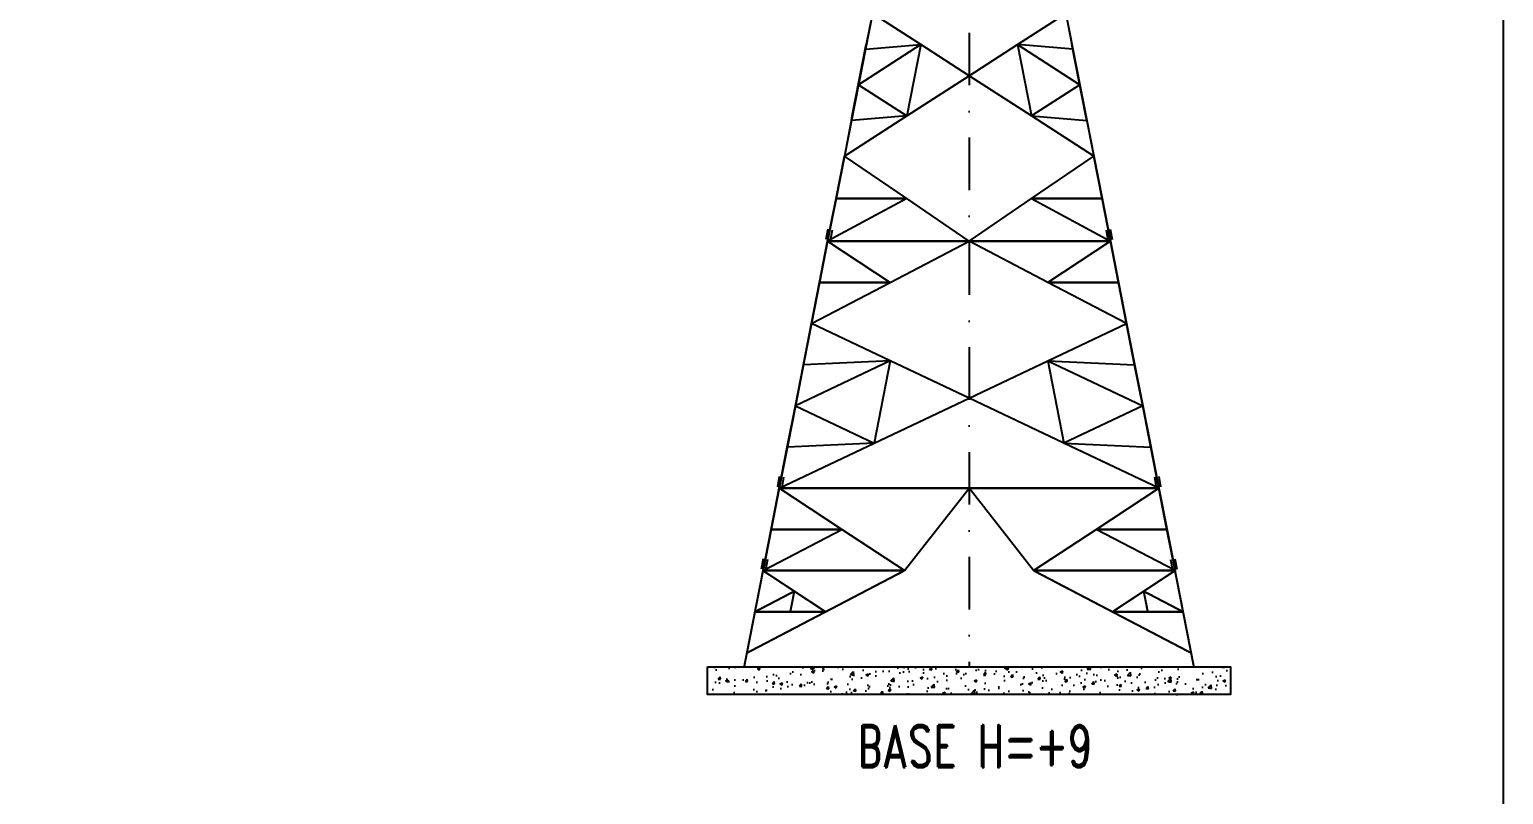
# Model space of a CAD drawing. Extents: x 591592 to 607812, y -3756 to 7724.
# Drawn here: x 605000 to 607812, y 150 to 1611 of the extents above; entities that cross this region are included whole.
import ezdxf

# ---------------------------------------------------------------- set-up
doc = ezdxf.new("R2010")
doc.units = 0
doc.header["$LTSCALE"] = 200
doc.header["$MEASUREMENT"] = 0
doc.linetypes.add('DASHDOT', pattern=[1, 0.5, -0.25, 0, -0.25])
doc.layers.add('LS', color=7, linetype='CONTINUOUS')
doc.layers.add('MZ', color=6, linetype='DASHDOT')
doc.styles.add('RD', font='ROMAND8.SHX', dxfattribs={"width": 0.7})

msp = doc.modelspace()

# ---------------------------------------------------------------- hatches: boundary and pattern name
at = {"layer": 'LS'}
h = msp.add_hatch(dxfattribs=at)
h.set_pattern_fill('AR-CONC', color=3, scale=7.200107, style=0)
h.set_pattern_definition([(50, (583776.544, -4158.12), (51.6435, -4.51822), [5.40008, -59.40088]), (355, (583776.544, -4158.12), (-9.99024, 54.15864), [4.32006, -47.5207]), (100.4514, (583780.85, -4158.494), (41.65329, 49.64038), [4.58936, -50.48298]), (46.1842, (583776.544, -4143.72), (76.8425, -11.91755), [8.10012, -89.10132]), (96.6356, (583782.95, -4144.71), (67.29671, 70.13753), [6.88404, -75.72446]), (351.1842, (583776.544, -4143.72), (67.29666, 70.13758), [6.4801, -71.28106]), (21, (583783.744, -4147.318), (42.977945, -28.98899), [5.40008, -59.40088]), (326, (583783.744, -4147.32), (17.51896, 52.21158), [4.32006, -47.5207]), (71.4514, (583787.326, -4149.734), (60.49693, 23.22254), [4.58936, -50.48298]), (37.5, (583776.544, -4158.118), (0.875523, 23.968713), [0, -46.944696, 0, -48.240715, 0, -47.700707]), (7.5, (583776.544, -4158.118), (18.941288, 28.398064), [0, -27.504408, 0, -45.86468, 0, -18.18027]), (327.5, (583760.488, -4158.118), (38.435785, -1.623975), [0, -18.000267, 0, -56.160833, 0, -74.521105]), (317.5, (583753.288, -4158.118), (41.990027, 7.207666), [0, -23.400347, 0, -37.296553, 0, -52.920785])])
h.paths.add_polyline_path([(607291.387, 393.979), (606292.994, 393.979), (606292.994, 341.497), (607291.387, 341.497)])

# ---------------------------------------------------------------- linework, layer by layer
at = {"layer": 'LS', "color": 6, "ltscale": 0.01}
for p, q in [((606607.742, 1641.506), (606594.38, 1573.386)), ((606607.742, 1641.506), (606594.38, 1573.386)), ((606607.742, 1641.506), (606596.11, 1581.98)), ((606607.742, 1641.506), (606596.11, 1581.98)), ((606699.966, 1581.98), (606607.742, 1641.506)), ((606699.966, 1581.98), (606607.742, 1641.506)), ((606884.414, 1581.98), (606976.638, 1641.506)), ((606884.414, 1581.98), (606976.638, 1641.506)), ((606976.638, 1641.506), (606990, 1573.386)), ((606976.638, 1641.506), (606990, 1573.386)), ((606976.638, 1641.506), (606988.271, 1581.98)), ((606976.638, 1641.506), (606988.271, 1581.98)), ((606569.386, 1445.74), (606596.11, 1581.98)), ((606569.386, 1445.74), (606596.11, 1581.98)), ((606699.966, 1581.98), (606581.071, 1505.266)), ((606699.966, 1581.98), (606581.071, 1505.266)), ((606596.11, 1581.98), (606581.071, 1505.266)), ((606596.11, 1581.98), (606581.071, 1505.266)), ((606596.11, 1581.98), (606584.424, 1522.506)), ((606596.11, 1581.98), (606584.424, 1522.506)), ((606594.38, 1573.386), (606699.966, 1581.98)), ((606594.38, 1573.386), (606699.966, 1581.98)), ((606594.38, 1573.386), (606596.11, 1581.98)), ((606594.38, 1573.386), (606596.11, 1581.98)), ((606699.966, 1581.98), (606673.242, 1445.74)), ((606699.966, 1581.98), (606673.242, 1445.74)), ((606792.19, 1522.506), (606699.966, 1581.98)), ((606792.19, 1522.506), (606699.966, 1581.98)), ((606792.19, 1522.506), (606884.414, 1581.98)), ((606792.19, 1522.506), (606884.414, 1581.98)), ((606990, 1573.386), (606884.414, 1581.98)), ((606990, 1573.386), (606884.414, 1581.98)), ((606884.414, 1581.98), (607003.31, 1505.266)), ((606884.414, 1581.98), (607003.31, 1505.266)), ((606884.414, 1581.98), (606911.138, 1445.74)), ((606884.414, 1581.98), (606911.138, 1445.74)), ((606990, 1573.386), (606988.271, 1581.98)), ((606990, 1573.386), (606988.271, 1581.98)), ((606988.271, 1581.98), (607003.31, 1505.266)), ((606988.271, 1581.98), (607003.31, 1505.266)), ((607014.995, 1445.74), (606988.271, 1581.98)), ((607014.995, 1445.74), (606988.271, 1581.98)), ((606988.271, 1581.98), (606999.956, 1522.506)), ((606988.271, 1581.98), (606999.956, 1522.506)), ((606594.38, 1573.386), (606581.071, 1505.266)), ((606594.38, 1573.386), (606581.071, 1505.266)), ((606990, 1573.386), (607003.31, 1505.266)), ((606990, 1573.386), (607003.31, 1505.266)), ((606584.424, 1522.506), (606569.386, 1445.74)), ((606584.424, 1522.506), (606569.386, 1445.74)), ((606673.242, 1445.74), (606792.19, 1522.506)), ((606673.242, 1445.74), (606792.19, 1522.506)), ((606911.138, 1445.74), (606792.19, 1522.506)), ((606911.138, 1445.74), (606792.19, 1522.506)), ((606999.956, 1522.506), (607014.995, 1445.74)), ((606999.956, 1522.506), (607014.995, 1445.74)), ((606581.071, 1505.266), (606567.709, 1437.146)), ((606581.071, 1505.266), (606567.709, 1437.146)), ((606581.071, 1505.266), (606569.386, 1445.74)), ((606581.071, 1505.266), (606569.386, 1445.74)), ((606581.071, 1505.266), (606673.242, 1445.74)), ((606581.071, 1505.266), (606673.242, 1445.74)), ((607003.31, 1505.266), (606911.138, 1445.74)), ((607003.31, 1505.266), (606911.138, 1445.74)), ((607003.31, 1505.266), (607014.995, 1445.74)), ((607003.31, 1505.266), (607014.995, 1445.74)), ((607003.31, 1505.266), (607016.672, 1437.146)), ((607003.31, 1505.266), (607016.672, 1437.146)), ((606554.347, 1369.026), (606673.242, 1445.74)), ((606554.347, 1369.026), (606673.242, 1445.74)), ((606569.386, 1445.74), (606554.347, 1369.026)), ((606569.386, 1445.74), (606554.347, 1369.026)), ((606567.709, 1437.146), (606554.347, 1369.026)), ((606567.709, 1437.146), (606554.347, 1369.026)), ((606673.242, 1445.74), (606567.709, 1437.146)), ((606673.242, 1445.74), (606567.709, 1437.146)), ((606567.709, 1437.146), (606569.386, 1445.74)), ((606567.709, 1437.146), (606569.386, 1445.74)), ((606911.138, 1445.74), (607016.672, 1437.146)), ((606911.138, 1445.74), (607016.672, 1437.146)), ((607030.034, 1369.026), (606911.138, 1445.74)), ((607030.034, 1369.026), (606911.138, 1445.74)), ((607016.672, 1437.146), (607014.995, 1445.74)), ((607016.672, 1437.146), (607014.995, 1445.74)), ((607014.995, 1445.74), (607030.034, 1369.026)), ((607014.995, 1445.74), (607030.034, 1369.026)), ((607016.672, 1437.146), (607030.034, 1369.026)), ((607016.672, 1437.146), (607030.034, 1369.026)), ((606538.417, 1287.806), (606554.347, 1369.026)), ((606538.417, 1287.806), (606554.347, 1369.026)), ((606554.347, 1369.026), (606538.417, 1287.806)), ((606554.347, 1369.026), (606538.417, 1287.806)), ((606673.242, 1287.806), (606554.347, 1369.026)), ((606673.242, 1287.806), (606554.347, 1369.026)), ((606911.138, 1287.806), (607030.034, 1369.026)), ((606911.138, 1287.806), (607030.034, 1369.026)), ((607045.964, 1287.806), (607030.034, 1369.026)), ((607045.964, 1287.806), (607030.034, 1369.026)), ((607030.034, 1369.026), (607045.964, 1287.806)), ((607030.034, 1369.026), (607045.964, 1287.806)), ((606673.242, 1287.806), (606522.488, 1206.586)), ((606673.242, 1287.806), (606522.488, 1206.586)), ((606538.417, 1287.806), (606522.488, 1206.586)), ((606538.417, 1287.806), (606522.488, 1206.586)), ((606522.488, 1206.586), (606538.417, 1287.806)), ((606522.488, 1206.586), (606538.417, 1287.806)), ((606538.417, 1287.806), (606522.488, 1206.586)), ((606538.417, 1287.806), (606522.488, 1206.586)), ((606538.417, 1287.806), (606673.242, 1287.806)), ((606673.242, 1287.806), (606538.417, 1287.806)), ((606792.19, 1206.586), (606673.242, 1287.806)), ((606792.19, 1206.586), (606673.242, 1287.806)), ((606792.19, 1206.586), (606911.138, 1287.806)), ((606792.19, 1206.586), (606911.138, 1287.806)), ((606911.138, 1287.806), (607045.964, 1287.806)), ((607045.964, 1287.806), (606911.138, 1287.806)), ((606911.138, 1287.806), (607061.893, 1206.586)), ((606911.138, 1287.806), (607061.893, 1206.586)), ((607045.964, 1287.806), (607061.893, 1206.586)), ((607045.964, 1287.806), (607061.893, 1206.586)), ((607061.893, 1206.586), (607045.964, 1287.806)), ((607061.893, 1206.586), (607045.964, 1287.806)), ((607045.964, 1287.806), (607061.893, 1206.586)), ((607045.964, 1287.806), (607061.893, 1206.586)), ((606522.583, 1229.34), (606519.074, 1209.659)), ((606530.837, 1227.868), (606527.328, 1208.188)), ((607053.544, 1227.868), (607057.053, 1208.188)), ((607061.797, 1229.34), (607065.307, 1209.659)), ((606522.488, 1206.586), (606507.082, 1127.986)), ((606522.488, 1206.586), (606507.082, 1127.986)), ((606507.082, 1127.986), (606522.488, 1206.586)), ((606507.082, 1127.986), (606522.488, 1206.586)), ((606522.488, 1206.586), (606507.082, 1127.986)), ((606522.488, 1206.586), (606507.082, 1127.986)), ((606657.313, 1206.586), (606522.488, 1206.586)), ((606522.488, 1206.586), (606657.313, 1206.586)), ((606522.488, 1206.586), (606657.313, 1206.586)), ((606522.488, 1206.586), (606657.313, 1206.586)), ((606522.488, 1206.586), (606657.313, 1206.586)), ((606657.313, 1206.586), (606522.488, 1206.586)), ((606657.313, 1206.586), (606522.488, 1206.586)), ((606657.313, 1206.586), (606522.488, 1206.586)), ((606522.488, 1206.586), (606641.907, 1127.986)), ((606522.488, 1206.586), (606641.907, 1127.986)), ((606641.907, 1127.986), (606792.19, 1206.586)), ((606641.907, 1127.986), (606792.19, 1206.586)), ((606657.313, 1206.586), (606792.19, 1206.586)), ((606792.19, 1206.586), (606657.313, 1206.586)), ((606792.19, 1206.586), (606657.313, 1206.586)), ((606792.19, 1206.586), (606657.313, 1206.586)), ((606792.19, 1206.586), (606927.068, 1206.586)), ((606927.068, 1206.586), (606792.19, 1206.586)), ((606792.19, 1206.586), (606927.068, 1206.586)), ((606792.19, 1206.586), (606927.068, 1206.586)), ((606942.474, 1127.986), (606792.19, 1206.586)), ((606942.474, 1127.986), (606792.19, 1206.586)), ((607061.893, 1206.586), (606927.068, 1206.586)), ((606927.068, 1206.586), (607061.893, 1206.586)), ((607061.893, 1206.586), (606927.068, 1206.586)), ((607061.893, 1206.586), (606927.068, 1206.586)), ((606927.068, 1206.586), (607061.893, 1206.586)), ((607061.893, 1206.586), (606927.068, 1206.586)), ((606927.068, 1206.586), (607061.893, 1206.586)), ((607061.893, 1206.586), (606942.474, 1127.986)), ((607061.893, 1206.586), (606942.474, 1127.986)), ((607061.893, 1206.586), (607077.299, 1127.986)), ((607061.893, 1206.586), (607077.299, 1127.986)), ((607077.299, 1127.986), (607061.893, 1206.586)), ((607077.299, 1127.986), (607061.893, 1206.586)), ((607061.893, 1206.586), (607077.299, 1127.986)), ((607061.893, 1206.586), (607077.299, 1127.986)), ((606491.676, 1049.386), (606507.082, 1127.986)), ((606491.676, 1049.386), (606507.082, 1127.986)), ((606491.676, 1049.386), (606641.907, 1127.986)), ((606491.676, 1049.386), (606641.907, 1127.986)), ((606507.082, 1127.986), (606491.676, 1049.386)), ((606507.082, 1127.986), (606491.676, 1049.386)), ((606507.082, 1127.986), (606641.907, 1127.986)), ((606641.907, 1127.986), (606507.082, 1127.986)), ((606942.474, 1127.986), (607077.299, 1127.986)), ((607077.299, 1127.986), (606942.474, 1127.986)), ((607092.704, 1049.386), (606942.474, 1127.986)), ((607092.704, 1049.386), (606942.474, 1127.986)), ((607092.704, 1049.386), (607077.299, 1127.986)), ((607092.704, 1049.386), (607077.299, 1127.986)), ((607077.299, 1127.986), (607092.704, 1049.386)), ((607077.299, 1127.986), (607092.704, 1049.386)), ((606476.271, 970.786), (606491.676, 1049.386)), ((606476.271, 970.786), (606491.676, 1049.386)), ((606491.676, 1049.386), (606477.686, 978.122)), ((606491.676, 1049.386), (606477.686, 978.122)), ((606641.907, 978.122), (606491.676, 1049.386)), ((606641.907, 978.122), (606491.676, 1049.386)), ((606942.474, 978.122), (607092.704, 1049.386)), ((606942.474, 978.122), (607092.704, 1049.386)), ((607108.11, 970.786), (607092.704, 1049.386)), ((607108.11, 970.786), (607092.704, 1049.386)), ((607092.704, 1049.386), (607106.695, 978.122)), ((607092.704, 1049.386), (607106.695, 978.122)), ((606477.686, 978.122), (606446.874, 820.922)), ((606477.686, 978.122), (606446.874, 820.922)), ((606477.686, 978.122), (606460.813, 892.186)), ((606477.686, 978.122), (606460.813, 892.186)), ((606641.907, 978.122), (606460.813, 892.186)), ((606641.907, 978.122), (606460.813, 892.186)), ((606460.813, 892.186), (606476.271, 970.786)), ((606460.813, 892.186), (606476.271, 970.786)), ((606477.686, 978.122), (606463.695, 906.806)), ((606477.686, 978.122), (606463.695, 906.806)), ((606641.907, 978.122), (606476.271, 970.786)), ((606641.907, 978.122), (606476.271, 970.786)), ((606476.271, 970.786), (606477.686, 978.122)), ((606476.271, 970.786), (606477.686, 978.122)), ((606641.907, 978.122), (606611.096, 820.922)), ((606641.907, 978.122), (606611.096, 820.922)), ((606792.19, 906.806), (606641.907, 978.122)), ((606792.19, 906.806), (606641.907, 978.122)), ((606792.19, 906.806), (606942.474, 978.122)), ((606792.19, 906.806), (606942.474, 978.122)), ((606942.474, 978.122), (607108.11, 970.786)), ((606942.474, 978.122), (607108.11, 970.786)), ((606942.474, 978.122), (607123.568, 892.186)), ((606942.474, 978.122), (607123.568, 892.186)), ((606942.474, 978.122), (606973.285, 820.922)), ((606942.474, 978.122), (606973.285, 820.922)), ((607108.11, 970.786), (607106.695, 978.122)), ((607108.11, 970.786), (607106.695, 978.122)), ((607106.695, 978.122), (607123.568, 892.186)), ((607106.695, 978.122), (607123.568, 892.186)), ((607106.695, 978.122), (607137.506, 820.922)), ((607106.695, 978.122), (607137.506, 820.922)), ((607106.695, 978.122), (607120.686, 906.806)), ((607106.695, 978.122), (607120.686, 906.806)), ((607123.568, 892.186), (607108.11, 970.786)), ((607123.568, 892.186), (607108.11, 970.786)), ((606463.695, 906.806), (606446.874, 820.922)), ((606463.695, 906.806), (606446.874, 820.922)), ((606611.096, 820.922), (606792.19, 906.806)), ((606611.096, 820.922), (606792.19, 906.806)), ((606973.285, 820.922), (606792.19, 906.806)), ((606973.285, 820.922), (606792.19, 906.806)), ((607120.686, 906.806), (607137.506, 820.922)), ((607120.686, 906.806), (607137.506, 820.922)), ((606445.407, 813.586), (606460.813, 892.186)), ((606445.407, 813.586), (606460.813, 892.186)), ((606460.813, 892.186), (606446.874, 820.922)), ((606460.813, 892.186), (606446.874, 820.922)), ((606460.813, 892.186), (606611.096, 820.922)), ((606460.813, 892.186), (606611.096, 820.922)), ((607123.568, 892.186), (606973.285, 820.922)), ((607123.568, 892.186), (606973.285, 820.922)), ((607123.568, 892.186), (607137.506, 820.922)), ((607123.568, 892.186), (607137.506, 820.922)), ((607138.974, 813.586), (607123.568, 892.186)), ((607138.974, 813.586), (607123.568, 892.186)), ((606430.002, 734.986), (606611.096, 820.922)), ((606430.002, 734.986), (606611.096, 820.922)), ((606446.874, 820.922), (606430.002, 734.986)), ((606446.874, 820.922), (606430.002, 734.986)), ((606446.874, 820.922), (606445.407, 813.586)), ((606446.874, 820.922), (606445.407, 813.586)), ((606611.096, 820.922), (606445.407, 813.586)), ((606611.096, 820.922), (606445.407, 813.586)), ((606973.285, 820.922), (607138.974, 813.586)), ((606973.285, 820.922), (607138.974, 813.586)), ((607154.379, 734.986), (606973.285, 820.922)), ((607154.379, 734.986), (606973.285, 820.922)), ((607137.506, 820.922), (607138.974, 813.586)), ((607137.506, 820.922), (607138.974, 813.586)), ((607137.506, 820.922), (607154.379, 734.986)), ((607137.506, 820.922), (607154.379, 734.986)), ((606430.002, 734.986), (606445.407, 813.586)), ((606430.002, 734.986), (606445.407, 813.586)), ((607154.379, 734.986), (607138.974, 813.586)), ((607154.379, 734.986), (607138.974, 813.586)), ((606430.002, 734.986), (606399.19, 577.786)), ((606430.002, 734.986), (606399.19, 577.786)), ((606414.596, 656.386), (606430.002, 734.986)), ((606414.596, 656.386), (606430.002, 734.986)), ((606430.002, 734.986), (606414.596, 656.386)), ((606430.002, 734.986), (606414.596, 656.386)), ((606430.097, 757.74), (606426.588, 738.059)), ((606430.002, 734.986), (606550.731, 734.986)), ((606430.002, 734.986), (606550.731, 734.986)), ((606430.002, 734.986), (606490.366, 734.986)), ((606430.002, 734.986), (606490.366, 734.986)), ((606430.002, 734.986), (606490.366, 734.986)), ((606549.474, 656.386), (606430.002, 734.986)), ((606549.474, 656.386), (606430.002, 734.986)), ((606430.002, 734.986), (606611.096, 734.986)), ((606611.096, 734.986), (606430.002, 734.986)), ((606430.002, 734.986), (606550.731, 734.986)), ((606430.002, 734.986), (606550.731, 734.986)), ((606430.002, 734.986), (606490.366, 734.986)), ((606430.002, 734.986), (606490.366, 734.986)), ((606430.002, 734.986), (607154.379, 734.986)), ((606438.351, 756.268), (606434.842, 736.588)), ((606490.366, 734.986), (606550.731, 734.986)), ((606490.366, 734.986), (606550.731, 734.986)), ((606550.731, 734.986), (606671.461, 734.986)), ((606550.731, 734.986), (606671.461, 734.986)), ((606550.731, 734.986), (606611.096, 734.986)), ((606550.731, 734.986), (606611.096, 734.986)), ((606611.096, 734.986), (606671.461, 734.986)), ((606611.096, 734.986), (606671.461, 734.986)), ((606611.096, 734.986), (606792.19, 734.986)), ((606792.19, 734.986), (606611.096, 734.986)), ((606668.893, 577.786), (606792.19, 734.986)), ((606668.893, 577.786), (606792.19, 734.986)), ((606671.461, 734.986), (606792.19, 734.986)), ((606671.461, 734.986), (606792.19, 734.986)), ((606671.461, 734.986), (606792.19, 734.986)), ((606671.461, 734.986), (606792.19, 734.986)), ((606915.488, 577.786), (606792.19, 734.986)), ((606915.488, 577.786), (606792.19, 734.986)), ((606792.19, 734.986), (606973.285, 734.986)), ((606973.285, 734.986), (606792.19, 734.986)), ((606912.92, 734.986), (606792.19, 734.986)), ((606912.92, 734.986), (606792.19, 734.986)), ((606792.19, 734.986), (606912.92, 734.986)), ((606792.19, 734.986), (606912.92, 734.986)), ((606973.285, 734.986), (606912.92, 734.986)), ((606973.285, 734.986), (606912.92, 734.986)), ((607033.65, 734.986), (606912.92, 734.986)), ((607033.65, 734.986), (606912.92, 734.986)), ((606973.285, 734.986), (607154.379, 734.986)), ((607154.379, 734.986), (606973.285, 734.986)), ((607033.65, 734.986), (606973.285, 734.986)), ((607033.65, 734.986), (606973.285, 734.986)), ((607154.379, 734.986), (607033.65, 734.986)), ((607033.65, 734.986), (607154.379, 734.986)), ((607154.379, 734.986), (607033.65, 734.986)), ((607154.379, 734.986), (607033.65, 734.986)), ((607094.014, 734.986), (607033.65, 734.986)), ((607094.014, 734.986), (607033.65, 734.986)), ((607034.907, 656.386), (607154.379, 734.986)), ((607034.907, 656.386), (607154.379, 734.986)), ((607154.379, 734.986), (607094.014, 734.986)), ((607154.379, 734.986), (607094.014, 734.986)), ((607094.014, 734.986), (607154.379, 734.986)), ((607154.379, 734.986), (607094.014, 734.986)), ((607154.379, 734.986), (607094.014, 734.986)), ((607146.03, 756.268), (607149.539, 736.588)), ((607154.283, 757.74), (607157.793, 738.059)), ((607154.379, 734.986), (607185.19, 577.786)), ((607154.379, 734.986), (607185.19, 577.786)), ((607169.785, 656.386), (607154.379, 734.986)), ((607169.785, 656.386), (607154.379, 734.986)), ((607154.379, 734.986), (607169.785, 656.386)), ((607154.379, 734.986), (607169.785, 656.386)), ((606399.19, 577.786), (606549.474, 656.386)), ((606399.19, 577.786), (606549.474, 656.386)), ((606399.19, 577.786), (606414.596, 656.386)), ((606399.19, 577.786), (606414.596, 656.386)), ((606399.19, 577.786), (606414.596, 656.386)), ((606399.19, 577.786), (606414.596, 656.386)), ((606414.596, 656.386), (606399.19, 577.786)), ((606414.596, 656.386), (606399.19, 577.786)), ((606414.596, 656.386), (606549.474, 656.386)), ((606549.474, 656.386), (606414.596, 656.386)), ((606668.893, 577.786), (606549.474, 656.386)), ((606668.893, 577.786), (606549.474, 656.386)), ((606915.488, 577.786), (607034.907, 656.386)), ((606915.488, 577.786), (607034.907, 656.386)), ((607185.19, 577.786), (607034.907, 656.386)), ((607185.19, 577.786), (607034.907, 656.386)), ((607034.907, 656.386), (607169.785, 656.386)), ((607169.785, 656.386), (607034.907, 656.386)), ((607185.19, 577.786), (607169.785, 656.386)), ((607185.19, 577.786), (607169.785, 656.386)), ((607185.19, 577.786), (607169.785, 656.386)), ((607185.19, 577.786), (607169.785, 656.386)), ((607169.785, 656.386), (607185.19, 577.786)), ((607169.785, 656.386), (607185.19, 577.786)), ((606399.286, 600.54), (606395.777, 580.859)), ((606407.54, 599.068), (606404.03, 579.388)), ((607176.841, 599.068), (607180.35, 579.388)), ((607185.095, 600.54), (607188.604, 580.859)), ((606399.19, 577.786), (606534.016, 577.786)), ((606399.19, 577.786), (606534.016, 577.786)), ((606534.016, 577.786), (606399.19, 577.786)), ((606399.19, 577.786), (606534.016, 577.786)), ((606534.016, 577.786), (606399.19, 577.786)), ((606534.016, 577.786), (606399.19, 577.786)), ((606399.19, 577.786), (606534.016, 577.786)), ((606534.016, 577.786), (606399.19, 577.786)), ((606668.893, 577.786), (606534.016, 577.786)), ((606668.893, 577.786), (606534.016, 577.786)), ((606534.016, 577.786), (606668.893, 577.786)), ((606668.893, 577.786), (606534.016, 577.786)), ((606915.488, 577.786), (607050.365, 577.786)), ((606915.488, 577.786), (607050.365, 577.786)), ((606915.488, 577.786), (607050.365, 577.786)), ((607050.365, 577.786), (606915.488, 577.786)), ((606915.59, 577.786), (607185.19, 577.786)), ((607185.19, 577.786), (607050.365, 577.786)), ((607185.19, 577.786), (607050.365, 577.786)), ((607185.19, 577.786), (607050.365, 577.786)), ((607050.365, 577.786), (607185.19, 577.786)), ((607050.365, 577.786), (607185.19, 577.786)), ((607050.365, 577.786), (607185.19, 577.786)), ((607050.365, 577.786), (607185.19, 577.786)), ((607185.19, 577.786), (607050.365, 577.786))]:
    msp.add_line(p, q, dxfattribs=at)
at = {"layer": 'LS', "color": 8}
msp.add_lwpolyline([(591591.982, 7724.403), (591591.982, -3755.597), (604311.982, -3755.597), (604311.982, -2155.597), (607811.982, -2155.597), (607811.982, 7724.403), (591591.982, 7724.403)], close=True, dxfattribs=at)
at = {"layer": 'LS', "color": 3, "ltscale": 0.01, "const_width": 4}
for points in [[(606368.391, 420.646), (606668.79, 577.786)], [(606399.19, 577.786), (606383.791, 499.216)], [(606383.791, 499.216), (606399.19, 577.786)], [(606399.19, 577.786), (606383.791, 499.216)], [(606383.791, 499.216), (606399.19, 577.786)], [(606518.591, 499.216), (606399.19, 577.786)], [(607215.99, 420.646), (606915.59, 577.786)], [(607065.79, 499.216), (607185.19, 577.786)], [(607185.19, 577.786), (607192.89, 538.501)], [(607185.19, 577.786), (607200.59, 499.216)], [(607200.59, 499.216), (607185.19, 577.786)], [(607185.19, 577.786), (607192.89, 538.501)], [(607185.19, 577.786), (607200.59, 499.216)], [(607200.59, 499.216), (607185.19, 577.786)], [(606391.49, 538.501), (606383.791, 499.216)], [(606391.49, 538.501), (606383.791, 499.216)], [(606391.49, 538.501), (606383.791, 499.216)], [(606383.791, 499.216), (606391.49, 538.501)], [(606383.791, 499.216), (606458.89, 538.501)], [(606391.49, 538.501), (606383.791, 499.216)], [(606383.791, 499.216), (606391.49, 538.501)], [(606383.791, 499.216), (606458.89, 538.501)], [(606458.89, 538.501), (606451.191, 499.216)], [(607125.49, 538.501), (607133.19, 499.216)], [(607200.59, 499.216), (607125.49, 538.501)], [(607200.59, 499.216), (607125.49, 538.501)], [(607192.89, 538.501), (607200.59, 499.216)], [(607192.89, 538.501), (607200.59, 499.216)], [(607192.89, 538.501), (607200.59, 499.216)], [(607200.59, 499.216), (607192.89, 538.501)], [(607192.89, 538.501), (607200.59, 499.216)], [(607200.59, 499.216), (607192.89, 538.501)], [(606383.797, 499.246), (606363.164, 393.979)], [(606383.791, 499.216), (606368.391, 420.646)], [(606368.391, 420.646), (606383.791, 499.216)], [(606383.791, 499.216), (606368.391, 420.646)], [(606368.391, 420.646), (606383.791, 499.216)], [(606383.791, 499.216), (606376.091, 459.931)], [(606383.791, 499.216), (606376.091, 459.931)], [(606518.591, 499.216), (606383.791, 499.216)], [(606518.591, 499.216), (606496.093, 499.216)], [(607065.79, 499.216), (607200.59, 499.216)], [(607065.79, 499.216), (607088.287, 499.216)], [(607200.584, 499.246), (607221.216, 393.979)], [(607200.59, 499.216), (607208.29, 459.931)], [(607200.59, 499.216), (607215.99, 420.646)], [(607215.99, 420.646), (607200.59, 499.216)], [(607200.59, 499.216), (607208.29, 459.931)], [(607200.59, 499.216), (607215.99, 420.646)], [(607215.99, 420.646), (607200.59, 499.216)], [(606376.091, 459.931), (606368.391, 420.646)], [(606376.091, 459.931), (606368.391, 420.646)], [(606376.091, 459.931), (606368.391, 420.646)], [(606368.391, 420.646), (606376.091, 459.931)], [(606376.091, 459.931), (606368.391, 420.646)], [(606368.391, 420.646), (606376.091, 459.931)], [(607208.29, 459.931), (607215.99, 420.646)], [(607208.29, 459.931), (607215.99, 420.646)], [(607208.29, 459.931), (607215.99, 420.646)], [(607215.99, 420.646), (607208.29, 459.931)], [(607208.29, 459.931), (607215.99, 420.646)], [(607215.99, 420.646), (607208.29, 459.931)]]:
    msp.add_lwpolyline(points, dxfattribs=at)
at = {"layer": 'LS', "color": 3}
msp.add_lwpolyline([(606292.994, 393.979), (607291.387, 393.979), (607291.387, 341.497), (606292.994, 341.497)], close=True, dxfattribs=at)
at = {"layer": 'MZ'}
msp.add_line((606792.19, 2805.028), (606792.19, 393.979), dxfattribs=at)

# ---------------------------------------------------------------- texts
at = {"layer": 'LS', "color": 3, "insert": (606803.85, 242.572), "char_height": 80, "attachment_point": 5, "style": 'RD'}
msp.add_mtext('BASE H=+9', dxfattribs=at)

doc.saveas('drawing.dxf')
